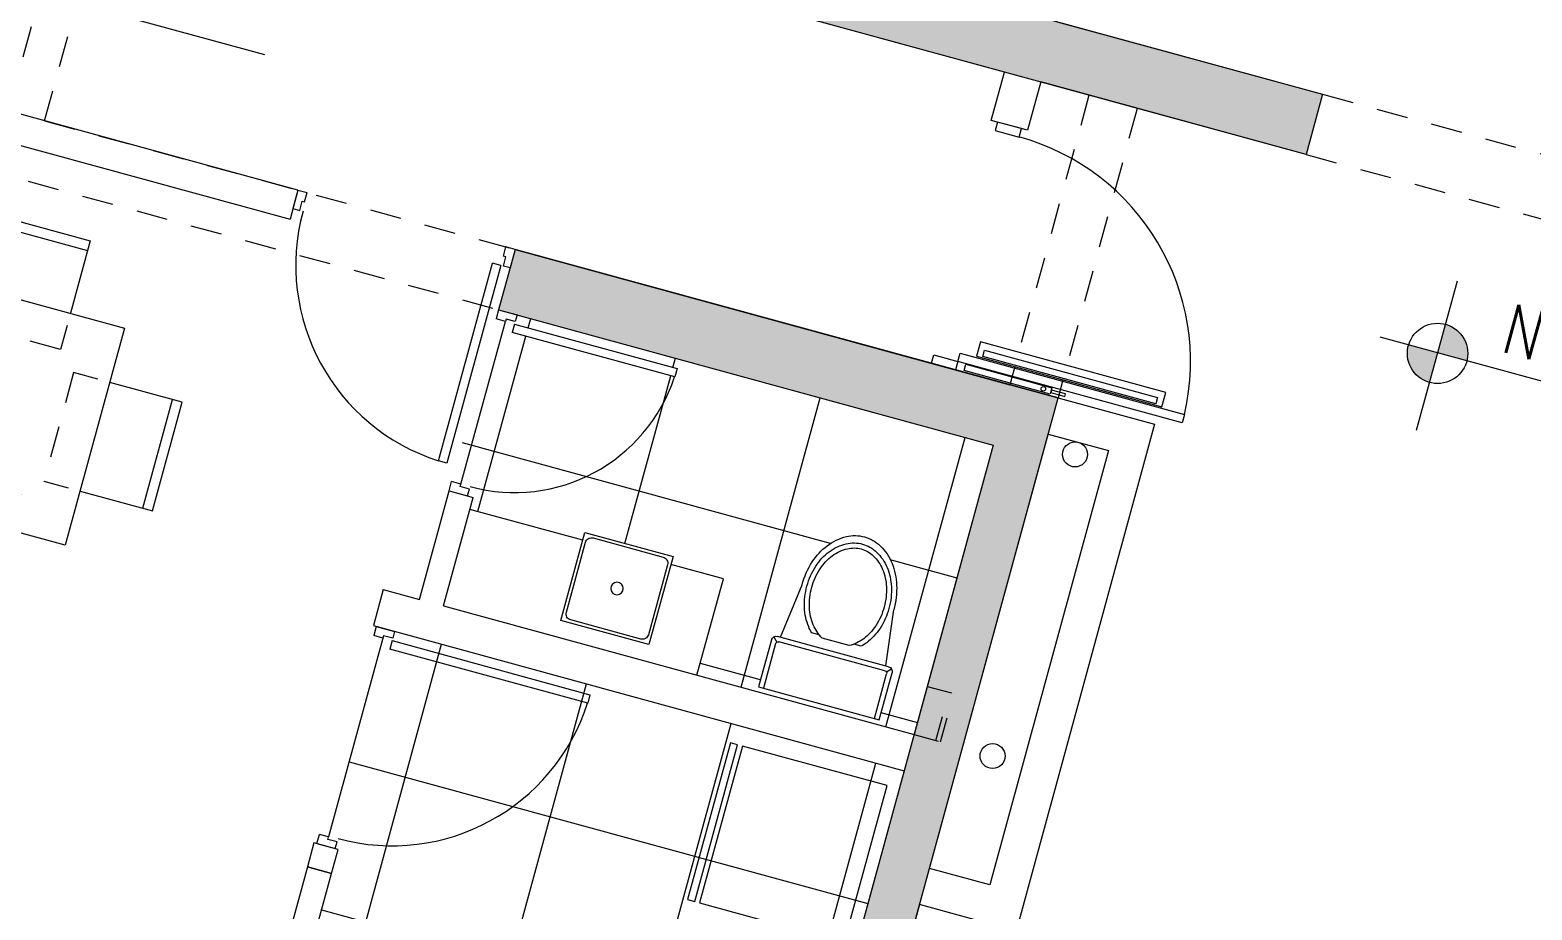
# Model space of a CAD drawing. Header units: millimetres. Extents: x 2471 to 2909, y 1327 to 1568.
# Drawn here: x 2594.56 to 2600.57, y 1356.84 to 1360.36 of the extents above; entities that cross this region are included whole.
import ezdxf

# ---------------------------------------------------------------- set-up
doc = ezdxf.new("R2010")
doc.units = ezdxf.units.MM
doc.set_wipeout_variables(frame=1)
doc.linetypes.add('HIDDEN', pattern=[0.375, 0.25, -0.125])
doc.linetypes.add('HIDDEN2', pattern=[0.1875, 0.125, -0.0625])
doc.layers.get('0').update_dxf_attribs({"color": 251, "lineweight": 9})
for name, color, linetype, lineweight in [('A-MOBILIARIO', 251, 'Continuous', 13), ('A-MURO BAJO', 251, 'Continuous', 13), ('A-MUROS', 251, 'Continuous', 13), ('A-PLACAS', 251, 'Continuous', 13), ('A-PROYECCIONES', 251, 'HIDDEN', 13), ('A-PUERTAS', 251, 'Continuous', 13), ('A-SANITARIOS', 251, 'Continuous', 13), ('A-VIGAS', 251, 'HIDDEN2', 13), ('DLP_EQUIPAMIENTO', 251, 'Continuous', 13), ('FLECHITAS', 251, 'Continuous', 13), ('HATCH', 251, 'Continuous', 13), ('NIVELES-NPT', 251, 'Continuous', 13), ('RED-PLUVIAL', 251, 'Continuous', 13)]:
    doc.layers.add(name, color=color, linetype=linetype, lineweight=lineweight)
doc.styles.add('ROMANS', font='romans.shx', dxfattribs={"width": 0.8})

# ---------------------------------------------------------------- blocks, each defined once
blk = doc.blocks.new('ESTR_PISO-1_PISO')
at = {"layer": 'HATCH'}
h = blk.add_hatch(color=256, dxfattribs=at)
h.dxf.hatch_style = 1
h.paths.add_polyline_path([(-21.6, -10), (-21.8, -10), (-21.8, -13.5), (-21.6, -13.5)])
h.paths.add_polyline_path([(-21.46, -5.2), (-22.16, -5.2), (-22.16, -5.45), (-21.46, -5.45)])
h.paths.add_polyline_path([(-21.6, -7.25), (-21.6, -7.5), (-29.75, -7.5), (-29.75, -12.9), (-30, -12.9), (-30, -7.25)])
h.paths.add_polyline_path([(-15.35, -5.8), (-15.35, -6.05), (-20.4, -6.05), (-20.4, -5.8)])
h.paths.add_polyline_path([(-18.3, -7.25), (-18.3, -7.5), (-16.25, -7.5), (-16.25, -14), (-16.05, -14), (-16.05, -7.25)])
h.paths.add_polyline_path([(-15.35, 0.2), (-15.35, 0.45), (-16.6, 0.45), (-16.6, 0.2)])
h.paths.add_polyline_path([(-7.15, -2), (-7.4, -2), (-7.4, 0), (-7.15, 0)])
h.paths.add_polyline_path([(-10.65, -3.35), (-10.85, -3.35), (-10.85, 0.45), (-10.65, 0.45)])
h.paths.add_polyline_path([(-7.4, -6), (-7.4, -6.25), (-6.2, -6.25), (-6.2, -6)])
h.paths.add_polyline_path([(0, 0), (-0.2, 0), (-0.2, -5.5), (0, -5.5)])
h.paths.add_polyline_path([(-0.2, -6), (0, -6), (0, -13.2), (-0.2, -13.2)])
h.paths.add_polyline_path([(-6.4, -13.7), (-6.15, -13.7), (-6.15, -11.15), (-6.4, -11.15)])
h.paths.add_polyline_path([(-10.85, -13.2), (-10.85, -9.8), (-10.65, -9.8), (-10.65, -13.2)])
h.paths.add_polyline_path([(-10.65, -5.05), (-10.9, -5.05), (-10.9, -6.05), (-10.65, -6.05)])
h.paths.add_polyline_path([(-27, -11.05), (-27, -13.5), (-26.8, -13.5), (-26.8, -11.05)])
at = {"layer": 'A-PLACAS', "elevation": 0}
for points in [[(-15.35, -5.8), (-15.35, -6.05), (-20.4, -6.05), (-20.4, -5.8)], [(-18.3, -7.25), (-18.3, -7.5), (-16.25, -7.5), (-16.25, -14), (-16.05, -14), (-16.05, -7.25)]]:
    blk.add_lwpolyline(points, close=True, dxfattribs=at)
at = {"layer": 'A-VIGAS'}
for p, q in [((-15.35, -5.8, 0), (-10.9, -5.8, 0)), ((-20.4, -7.2503, 0), (-20.4, -6.05, 0)), ((-20.25, -7.2503, 0), (-20.25, -6.0503, 0)), ((-16.25, -6.05, 0), (-16.25, -7.25, 0)), ((-16.05, -6.05, 0), (-16.05, -7.25, 0)), ((-15.35, -6.05, 0), (-10.9, -6.05, 0)), ((-20.25, -7.25, 0), (-18.3, -7.25, 0)), ((-21.6, -7.5, 0), (-18.3, -7.5, 0))]:
    blk.add_line(p, q, dxfattribs=at)
blk = doc.blocks.new('PUERTABARRA')
at = {"layer": 'A-PUERTAS'}
for points in [[(-0.05, 0), (0.05, 0), (0.05, -0.035), (-0.05, -0.035)], [(-0.98, -0.035), (-0.05, -0.035), (-0.05, -0.07), (-0.98, -0.07)], [(-0.05, -1), (0.05, -1), (0.05, -0.965), (-0.05, -0.965)]]:
    blk.add_lwpolyline(points, close=True, dxfattribs=at)
at = {"layer": 'FLECHITAS'}
for points in [[(-0.5002, -0.0233), (-0.441, -0.0233), (-0.441, -0.0131), (-0.5002, -0.0131)], [(-0.0845, -0.0327), (-0.4406, -0.0327), (-0.4406, -0.0066), (-0.0845, -0.0066)], [(-0.8851, -0.134), (-0.117, -0.134), (-0.117, -0.0756), (-0.8851, -0.0756)], [(-0.1413, -0.1072), (-0.8584, -0.1072), (-0.8584, -0.0805), (-0.1413, -0.0805)]]:
    blk.add_lwpolyline(points, close=True, dxfattribs=at)
blk.add_circle((-0.4086, -0.0197), 0.0089, dxfattribs=at)
blk.add_arc((-0.0496, -0.0339), 0.9311, 182.22243, 270.0538, dxfattribs=at)
blk = doc.blocks.new('P-90 MARCO 3.5x1.5')
at = {"layer": 'A-PUERTAS'}
for p, q in [((0.038, 0.0762), (0.038, 0.8962)), ((0.038, 0.8962), (0.073, 0.8962)), ((0.073, 0.8962), (0.073, 0.0762)), ((0.038, 0.0762), (0.073, 0.0762))]:
    blk.add_line(p, q, dxfattribs=at)
at = {"layer": 'A-PUERTAS', "linetype": 'Continuous'}
for p, q in [((0, 0), (0, 0.0762)), ((0, 0.0762), (0.028, 0.0762)), ((0.028, 0.0762), (0.028, 0.0382)), ((0.9, 0.0762), (0.872, 0.0762)), ((0.872, 0.0762), (0.872, 0.0382)), ((0.9, 0), (0.9, 0.0762)), ((0.028, 0.0382), (0.038, 0.0382)), ((0.038, 0.0382), (0.038, 0)), ((0.862, 0.0382), (0.862, 0)), ((0.872, 0.0382), (0.862, 0.0382)), ((0, 0), (0.038, 0)), ((0.9, 0), (0.862, 0))]:
    blk.add_line(p, q, dxfattribs=at)
at = {"layer": 'A-PUERTAS', "color": 7, "linetype": 'Continuous'}
blk.add_arc((0.038, 0.0762), 0.82, 0, 87.55371, dxfattribs=at)
blk = doc.blocks.new('A$C739F1AB1')
at = {"layer": 'A-MOBILIARIO'}
for p, q in [((0.975, 2.06), (0.525, 2.06)), ((0.04, 1.575), (0.04, 1.125)), ((1.46, 1.575), (1.46, 1.125)), ((0.04, 0.975), (0.04, 0.525)), ((1.46, 0.975), (1.46, 0.525)), ((0.975, 0.04), (0.525, 0.04))]:
    blk.add_line(p, q, dxfattribs=at)
for points in [[(0.975, 1.8), (0.975, 2.1), (0.525, 2.1), (0.525, 1.8)], [(1.2, 0.3), (1.2, 1.8), (0.3, 1.8), (0.3, 0.3), (1.2, 0.3)], [(0.3, 1.575), (0, 1.575), (0, 1.125), (0.3, 1.125)], [(1.2, 1.575), (1.5, 1.575), (1.5, 1.125), (1.2, 1.125)], [(0.3, 0.975), (0, 0.975), (0, 0.525), (0.3, 0.525)], [(1.2, 0.975), (1.5, 0.975), (1.5, 0.525), (1.2, 0.525)], [(0.975, 0.3), (0.975, 0), (0.525, 0), (0.525, 0.3)]]:
    blk.add_lwpolyline(points, dxfattribs=at)
at = {"layer": 'A-MOBILIARIO', "linetype": 'HIDDEN2'}
for points in [[(0.525, 1.75), (0.525, 1.65), (0.975, 1.65), (0.975, 1.75)], [(0.35, 1.125), (0.45, 1.125), (0.45, 1.575), (0.35, 1.575)], [(1.15, 1.125), (1.05, 1.125), (1.05, 1.575), (1.15, 1.575)], [(0.35, 0.525), (0.45, 0.525), (0.45, 0.975), (0.35, 0.975)], [(1.15, 0.525), (1.05, 0.525), (1.05, 0.975), (1.15, 0.975)], [(0.525, 0.35), (0.525, 0.45), (0.975, 0.45), (0.975, 0.35)]]:
    blk.add_lwpolyline(points, dxfattribs=at)
blk = doc.blocks.new('A$C1EFC3661')
at = {"layer": 'A-PUERTAS'}
for p, q in [((0.038, 0.0762), (0.038, 0.75)), ((0.038, 0.75), (0.073, 0.75)), ((0.073, 0.75), (0.073, 0.0762)), ((0.038, 0.0762), (0.073, 0.0762))]:
    blk.add_line(p, q, dxfattribs=at)
at = {"layer": 'A-PUERTAS', "linetype": 'Continuous'}
for p, q in [((0, 0), (0, 0.0762)), ((0, 0.0762), (0.028, 0.0762)), ((0.028, 0.0762), (0.028, 0.0382)), ((0.75, 0.0762), (0.722, 0.0762)), ((0.722, 0.0762), (0.722, 0.0382)), ((0.75, 0), (0.75, 0.0762)), ((0, 0), (0.038, 0)), ((0.028, 0.0382), (0.038, 0.0382)), ((0.038, 0.0382), (0.038, 0)), ((0.712, 0.0382), (0.712, 0)), ((0.722, 0.0382), (0.712, 0.0382)), ((0.75, 0), (0.712, 0))]:
    blk.add_line(p, q, dxfattribs=at)
blk.add_arc((0.038, 0.0762), 0.6738, 89.99756, 90, dxfattribs=at)
at = {"layer": 'A-PUERTAS', "color": 7, "linetype": 'Continuous'}
blk.add_arc((0.038, 0.0762), 0.6738, 0, 87.02248, dxfattribs=at)
blk = doc.blocks.new('SIFON JET_PLANTA')
blk.add_wipeout([(0, -0.25), (-0.195, -0.25), (-0.1995, -0.2495), (-0.2029, -0.2484), (-0.2029, -0.2484), (-0.2067, -0.2462), (-0.2067, -0.2462), (-0.209, -0.244), (-0.209, -0.244), (-0.2091, -0.2441), (-0.2108, -0.2423), (-0.2108, -0.2423), (-0.2108, -0.2423), (-0.2126, -0.2395), (-0.2126, -0.2395), (-0.2138, -0.2369), (-0.2138, -0.2369), (-0.2147, -0.2335), (-0.215, -0.23), (-0.215, -0.227), (-0.215, -0.2181), (-0.44, -0.19), (-0.4428, -0.19), (-0.4467, -0.1899), (-0.449, -0.1899), (-0.4518, -0.1898), (-0.455, -0.1897), (-0.4568, -0.1896), (-0.4592, -0.1894), (-0.4619, -0.1893), (-0.4639, -0.1891), (-0.4651, -0.189), (-0.4651, -0.189), (-0.4695, -0.1887), (-0.4735, -0.1883), (-0.4761, -0.188), (-0.4785, -0.1877), (-0.4812, -0.1874), (-0.4824, -0.1872), (-0.4862, -0.1867), (-0.4884, -0.1864), (-0.4916, -0.1859), (-0.4936, -0.1856), (-0.495, -0.1854), (-0.4974, -0.1849), (-0.4974, -0.1849), (-0.5022, -0.184), (-0.5066, -0.1832), (-0.5094, -0.1826), (-0.5118, -0.1821), (-0.5151, -0.1813), (-0.5177, -0.1807), (-0.5217, -0.1796), (-0.5238, -0.1791), (-0.5267, -0.1783), (-0.5267, -0.1783), (-0.5296, -0.1775), (-0.5321, -0.1768), (-0.5352, -0.1759), (-0.5385, -0.1749), (-0.5385, -0.1749), (-0.5412, -0.174), (-0.5428, -0.1735), (-0.5449, -0.1728), (-0.5465, -0.1722), (-0.5491, -0.1713), (-0.551, -0.1706), (-0.5543, -0.1693), (-0.5568, -0.1683), (-0.5598, -0.1671), (-0.5614, -0.1664), (-0.5644, -0.1652), (-0.5659, -0.1645), (-0.5675, -0.1637), (-0.5702, -0.1625), (-0.5738, -0.1608), (-0.5759, -0.1598), (-0.5781, -0.1587), (-0.5833, -0.1559), (-0.5871, -0.1538), (-0.5896, -0.1524), (-0.5918, -0.1511), (-0.5936, -0.15), (-0.595, -0.1492), (-0.5964, -0.1483), (-0.5987, -0.1469), (-0.6004, -0.1458), (-0.602, -0.1448), (-0.6039, -0.1435), (-0.6058, -0.1422), (-0.607, -0.1415), (-0.6086, -0.1403), (-0.612, -0.1379), (-0.6142, -0.1363), (-0.6153, -0.1355), (-0.6168, -0.1344), (-0.6179, -0.1335), (-0.6193, -0.1324), (-0.6204, -0.1315), (-0.6215, -0.1307), (-0.6223, -0.13), (-0.6235, -0.1291), (-0.6245, -0.1281), (-0.6245, -0.1281), (-0.6262, -0.1268), (-0.6276, -0.1255), (-0.6288, -0.1244), (-0.6305, -0.123), (-0.6318, -0.1217), (-0.6318, -0.1217), (-0.6335, -0.1201), (-0.6347, -0.119), (-0.6347, -0.119), (-0.6379, -0.1158), (-0.64, -0.1137), (-0.6458, -0.1074), (-0.6494, -0.1032), (-0.6554, -0.0958), (-0.6599, -0.0897), (-0.6623, -0.0862), (-0.6646, -0.0826), (-0.6679, -0.0774), (-0.6706, -0.0727), (-0.6722, -0.0699), (-0.6751, -0.0642), (-0.677, -0.0602), (-0.6779, -0.0581), (-0.6792, -0.0551), (-0.6803, -0.0522), (-0.6814, -0.0492), (-0.6827, -0.0457), (-0.6838, -0.0419), (-0.6855, -0.0361), (-0.6864, -0.0321), (-0.687, -0.0296), (-0.6876, -0.0264), (-0.6881, -0.0232), (-0.6891, -0.0164), (-0.6896, -0.0111), (-0.6899, -0.0065), (-0.69, 0), (-0.6899, 0.0044), (-0.6897, 0.0096), (-0.6893, 0.014), (-0.6887, 0.0194), (-0.6881, 0.0236), (-0.6881, 0.0236), (-0.6872, 0.0284), (-0.6867, 0.031), (-0.6855, 0.0361), (-0.6855, 0.0361), (-0.6838, 0.0421), (-0.6838, 0.0421), (-0.6819, 0.048), (-0.6804, 0.0521), (-0.6793, 0.0547), (-0.6779, 0.0582), (-0.6745, 0.0655), (-0.6745, 0.0655), (-0.6722, 0.0699), (-0.6705, 0.0728), (-0.669, 0.0755), (-0.6672, 0.0785), (-0.665, 0.082), (-0.6634, 0.0845), (-0.6611, 0.088), (-0.657, 0.0936), (-0.657, 0.0936), (-0.6534, 0.0984), (-0.6534, 0.0984), (-0.6503, 0.1023), (-0.6453, 0.108), (-0.6386, 0.1152), (-0.6326, 0.121), (-0.6299, 0.1235), (-0.6251, 0.1276), (-0.6206, 0.1314), (-0.6168, 0.1344), (-0.6106, 0.1389), (-0.6061, 0.142), (-0.6, 0.1461), (-0.5963, 0.1484), (-0.5908, 0.1517), (-0.5862, 0.1543), (-0.5794, 0.158), (-0.5693, 0.1629), (-0.5517, 0.1703), (-0.5465, 0.1722), (-0.5385, 0.1749), (-0.5346, 0.176), (-0.5265, 0.1784), (-0.5216, 0.1797), (-0.5148, 0.1813), (-0.5079, 0.1829), (-0.5016, 0.1842), (-0.4865, 0.1867), (-0.4763, 0.188), (-0.4726, 0.1884), (-0.4636, 0.1892), (-0.4549, 0.1897), (-0.449, 0.1899), (-0.44, 0.19), (-0.4322, 0.191), (-0.215, 0.2181), (-0.215, 0.2234), (-0.215, 0.2278), (-0.2149, 0.2323), (-0.2142, 0.2356), (-0.2129, 0.239), (-0.211, 0.2419), (-0.2091, 0.2441), (-0.2077, 0.2455), (-0.2055, 0.247), (-0.2007, 0.2492), (-0.195, 0.25), (-0.195, 0.25), (-0.1605, 0.25), (-0.0975, 0.25), (-0.0323, 0.25), (0, 0.25)])
for p, q in [((-0.2091, 0.2441), (-0.1921, 0.2271)), ((-0.195, 0.25), (0, 0.25)), ((0, 0.25), (0, -0.25)), ((-0.215, 0.2181), (-0.44, 0.19)), ((-0.215, -0.23), (-0.215, 0.23)), ((-0.195, -0.22), (-0.195, 0.22)), ((-0.185, 0.23), (0, 0.23)), ((-0.265, 0.0718), (-0.265, 0.1028)), ((-0.255, -0.0562), (-0.255, 0.0562)), ((-0.265, -0.1028), (-0.265, -0.0718)), ((-0.215, -0.2181), (-0.44, -0.19)), ((-0.2091, -0.2441), (-0.1921, -0.2271)), ((0, -0.23), (-0.185, -0.23)), ((0, -0.25), (-0.195, -0.25))]:
    blk.add_line(p, q)
for points in [[(-0.44, 0.19, 0.076393), (-0.5385, 0.1749, 0.086437), (-0.6168, 0.1344, 0.105872), (-0.6722, 0.0699, 0.125404), (-0.69, 0, 0.125404), (-0.6722, -0.0699, 0.105872), (-0.6168, -0.1344, 0.086437), (-0.5385, -0.1749, 0.076393), (-0.44, -0.19, 0.076393)], [(-0.265, 0.1028, 0.0362), (-0.2844, 0.1202, 0.08725), (-0.3535, 0.1565, 0.077598), (-0.44, 0.17, 0.077598), (-0.5265, 0.1565, 0.08725), (-0.5956, 0.1202, 0.105601), (-0.6443, 0.0627, 0.12364), (-0.66, 0, 0.12364), (-0.6443, -0.0627, 0.105601), (-0.5956, -0.1202, 0.08725), (-0.5265, -0.1565, 0.077598), (-0.44, -0.17, 0.077598)], [(-0.255, 0.0562, 0.100268), (-0.2967, 0.1044, 0.08725), (-0.3596, 0.1374, 0.077598), (-0.44, 0.15, 0.077598), (-0.5204, 0.1374, 0.08725), (-0.5833, 0.1044, 0.105601), (-0.6266, 0.0532, 0.12364), (-0.64, 0, 0.12364), (-0.6266, -0.0532, 0.105601), (-0.5833, -0.1044, 0.08725), (-0.5204, -0.1374, 0.077598), (-0.44, -0.15, 0.077598)], [(-0.44, -0.15, 0.077598), (-0.3596, -0.1374, 0.08725), (-0.2967, -0.1044, 0.100268), (-0.255, -0.0562, 0.12364)], [(-0.44, -0.17, 0.077598), (-0.3535, -0.1565, 0.08725), (-0.2844, -0.1202, 0.0362), (-0.265, -0.1028, 0.12364)]]:
    blk.add_lwpolyline(points, format="xyb")
for centre, radius, start, end in [((-0.195, 0.23), 0.02, 90, 180), ((-0.185, 0.22), 0.01, 90, 180), ((-0.195, -0.23), 0.02, 180, 270), ((-0.185, -0.22), 0.01, 180, 270)]:
    blk.add_arc(centre, radius, start, end)
blk = doc.blocks.new('BOWL-ITALGRIF_VARADERO')
blk.add_lwpolyline([(0.1825, 0.1825), (-0.1825, 0.1825), (-0.1825, -0.1825), (0.1825, -0.1825)], close=True)
blk.add_lwpolyline([(0.145, 0.17), (-0.145, 0.17, 0.414214), (-0.17, 0.145), (-0.17, -0.145, 0.414214), (-0.145, -0.17), (0.145, -0.17, 0.414214), (0.17, -0.145), (0.17, 0.145, 0.414214)], format="xyb", close=True)
blk.add_circle((0, 0), 0.025)
blk = doc.blocks.new('REFRI')
at = {"layer": 'DLP_EQUIPAMIENTO'}
for points in [[(-0.325, 0), (-0.325, -0.6), (0.325, -0.6), (0.325, 0)], [(-0.325, -0.62), (-0.325, -0.65), (0.325, -0.65), (0.325, -0.62)]]:
    blk.add_lwpolyline(points, close=True, dxfattribs=at)
blk = doc.blocks.new('NPT')
at = {"layer": 'NIVELES-NPT'}
h = blk.add_hatch(color=256, dxfattribs=at)
h.paths.add_polyline_path([(0, -0.0613), (0, 0), (-0.0603, 0, 0.004279), (-0.0603, -0.001, 0.414214)])
h.paths.add_polyline_path([(0, 0), (0.0603, 0, 0.409209), (0, 0.0593)])
blk.add_line((0.932, 0), (-0.1193, 0), dxfattribs=at)
blk.add_lwpolyline([(0, -0.1598), (0, 0.1494)], dxfattribs=at)
at = {"layer": 'NIVELES-NPT', "linetype": 'Continuous'}
blk.add_circle((0, -0.001), 0.0603, dxfattribs=at)
at = {"layer": 'NIVELES-NPT', "style": 'ROMANS', "width": 0.8}
blk.add_attdef('N.P.T.±0.00', (0.1175, 0.0358), '', height=0.1, dxfattribs=at)
blk = doc.blocks.new('TORRE-B_PLAN-GEN')
at = {"layer": 'HATCH'}
h = blk.add_hatch(dxfattribs=at)
h.set_pattern_fill('_USER', color=256, scale=0.6, double=1, pattern_type=0)
h.set_pattern_definition([(270, (-16.25, 8.15), (0.6, 0), []), (0, (-16.25, 8.15), (8e-17, 0.6), [])])
h.paths.add_polyline_path([(-16.25, 8.15), (-18.3, 8.15), (-18.3, 7.4), (-18.2, 7.4), (-18.2, 7.35), (-17.7325, 7.35), (-17.7325, 7.3825), (-17.3675, 7.3825), (-17.3675, 7.35), (-17.15, 7.35), (-17.15, 6.95), (-16.25, 6.95)])
h.paths.add_polyline_path([(-18.2238, 8.077), (-18.2238, 8.112), (-17.55, 8.112), (-17.55, 8.077)], flags=16)
h = blk.add_hatch(dxfattribs=at)
h.set_pattern_fill('_USER', color=256, scale=0.6, double=1, pattern_type=0)
h.set_pattern_definition([(270, (-16.25, 6.8), (0.6, 0), []), (0, (-16.25, 6.8), (8e-17, 0.6), [])])
h.paths.add_polyline_path([(-16.9, 6), (-16.25, 6), (-16.25, 6.8), (-18.4, 6.8), (-18.4, 5.9), (-18.35, 5.9), (-18.35, 3.55), (-17.8, 3.55), (-17.8, 3.5381), (-17.762, 3.5381), (-17.762, 3.4999), (-17.772, 3.4999), (-17.772, 3.4619), (-17.8, 3.4619), (-17.8, 3.45), (-18.35, 3.45), (-18.35, 2.25), (-17.95, 2.25), (-17.95, 1.85), (-16.3, 1.85), (-16.25, 1.85), (-16.25, 3.4), (-17, 3.4), (-17, 3.4619), (-17.028, 3.4619), (-17.028, 3.4999), (-17.038, 3.4999), (-17.038, 3.5381), (-17, 3.5381), (-17, 3.55), (-16.9, 3.55)])
h.paths.add_polyline_path([(-17.727, 3.4619), (-17.727, 2.7419), (-17.762, 2.7419), (-17.762, 3.4619)], flags=16)
at = {"layer": 'A-MURO BAJO', "extrusion": (4.49035e-08, 3.60326e-08, 1)}
blk.add_line((-17.7325, 7.35, 0), (-18.2, 7.35, 0), dxfattribs=at)
at = {"layer": 'A-MURO BAJO', "elevation": 0}
for points in [[(-17.15, 6.95), (-17.15, 7.35), (-17.3675, 7.35)], [(-18.35, 4.4), (-18.35, 5.8), (-18.45, 5.8), (-18.45, 4.4)]]:
    blk.add_lwpolyline(points, dxfattribs=at)
at = {"layer": 'A-MUROS'}
for p, q in [((-16.45, 9.85, 0), (-15.35, 9.85, 0)), ((-15.35, 9.85, 0), (-15.35, 9.6, 0)), ((-16.6, 9.6, 0), (-20.4, 9.6, 0)), ((-16.6, 9.4, 0), (-16.6, 9.6, 0)), ((-15.35, 9.6, 0), (-16.45, 9.6, 0)), ((-16.45, 9.6, 0), (-16.45, 9.4, 0)), ((-16.45, 9.4, 0), (-16.6, 9.4, 0)), ((-19.2, 8.4, 0), (-30, 8.4, 0)), ((-19.2, 8.4, 0), (-19.2, 8.28, 0)), ((-18.3, 8.4, 0), (-18.3, 8.15, 0)), ((-18.3, 8.4, 0), (-16.25, 8.4, 0)), ((-21.6, 8.28, 0), (-19.2, 8.28, 0)), ((-18.3, 8.15, 0), (-16.25, 8.15, 0)), ((-16.25, 8.15, 0), (-16.25, 6.95, 0)), ((-18.3, 6.95, 0), (-18.3, 7.4, 0)), ((-18.3, 7.4, 0), (-18.2, 7.4, 0)), ((-18.2, 6.95, 0), (-18.2, 7.4, 0)), ((-18.45, 6.95, 0), (-18.45, 6.8, 0)), ((-18.45, 6.95, 0), (-18.3, 6.95, 0)), ((-18.2, 6.95, 0), (-16.25, 6.95, 0)), ((-18.45, 6.8, 0), (-16.25, 6.8, 0)), ((-16.25, 6.8, 0), (-16.25, 3.55, 0))]:
    blk.add_line(p, q, dxfattribs=at)
at = {"layer": 'A-MUROS', "elevation": 0}
for points in [[(-16.05, 8.25), (-15.8, 8.25), (-15.8, 6.45), (-16.05, 6.45)], [(-18.45, 5.8), (-18.35, 5.8), (-18.35, 5.9), (-18.45, 5.9)]]:
    blk.add_lwpolyline(points, close=True, dxfattribs=at)
at = {"layer": 'A-PROYECCIONES', "ltscale": 0.25}
for p, q in [((-16.25, 7.15, 0), (-16.05, 7.15, 0)), ((-16.16, 6.95, 0), (-16.16, 7.15, 0)), ((-16.14, 6.95, 0), (-16.14, 7.15, 0)), ((-16.25, 6.95, 0), (-16.05, 6.95, 0))]:
    blk.add_line(p, q, dxfattribs=at)
at = {"layer": 'HATCH'}
for p, q in [((-18.2618, 7.438, 0), (-18.2618, 8.112, 0)), ((-18.3999, 6.772, 0), (-18.3999, 5.938, 0))]:
    blk.add_line(p, q, dxfattribs=at)
at = {"layer": 'RED-PLUVIAL'}
for centre in [(-15.925, 8.2, 0), (-15.925, 6.95, 0)]:
    blk.add_circle(centre, 0.05, dxfattribs=at)
blk.add_blockref('ESTR_PISO-1_PISO', (0, 15.65, 0))
at = {"xscale": 2, "yscale": 2, "zscale": 2}
for p in [(-14.6336, 8.9739, 0), (-21.3344, 8.8863, 0)]:
    blk.add_blockref('NPT', p, dxfattribs=at).add_auto_attribs({'N.P.T.±0.00': 'N.P.T. +1.40'})
at = {"extrusion": (-4.49067e-08, 3.60285e-08, -1), "zscale": -1, "rotation": 269.9999961850725}
blk.add_blockref('A$C739F1AB1', (19.4228, 7.9849, 0), dxfattribs=at)
at = {"layer": 'A-PUERTAS', "xscale": 0.9999960000004563, "yscale": 0.9999960000004563, "zscale": 0.9999960000004563, "rotation": 179.9999528960003}
blk.add_blockref('PUERTABARRA', (-16.525, 8.4, 0), dxfattribs=at)
at = {"layer": 'A-PUERTAS', "linetype": 'Continuous', "extrusion": (4.49067e-08, -3.60285e-08, 1), "rotation": 180.0000000082953}
blk.add_blockref('P-90 MARCO 3.5x1.5', (-18.3, 8.4, 0), dxfattribs=at)
at = {"layer": 'A-PUERTAS', "linetype": 'Continuous', "extrusion": (4.49068e-08, 3.60286e-08, 1), "rotation": 270}
blk.add_blockref('A$C1EFC3661', (-18.3, 8.15, 0), dxfattribs=at)
at = {"layer": 'A-PUERTAS', "linetype": 'Continuous', "extrusion": (3.60285e-08, 4.49067e-08, 1), "rotation": 270.0000000082952}
blk.add_blockref('P-90 MARCO 3.5x1.5', (-18.4381, 6.8, 0), dxfattribs=at)
at = {"layer": 'A-SANITARIOS', "xscale": -1}
blk.add_blockref('BOWL-ITALGRIF_VARADERO', (-17.55, 7.2, 0), dxfattribs=at)
at = {"layer": 'DLP_EQUIPAMIENTO', "extrusion": (-4.49068e-08, -3.60284e-08, 1), "rotation": 270}
blk.add_blockref('REFRI', (-16.3, 6.4, 0), dxfattribs=at)
at = {"layer": 'A-SANITARIOS', "extrusion": (-4.49068e-08, -3.60286e-08, -1), "zscale": -1, "rotation": 270.0000013312231}
blk.add_blockref('SIFON JET_PLANTA', (16.65, 6.97, 0), dxfattribs=at)
at = {"layer": 'A-MUROS', "elevation": 0}
blk.add_lwpolyline([(-16.45, 8.4), (-15.65, 8.4), (-15.65, 6.3), (-16.05, 6.3), (-16.05, 2.6), (-15.2, 2.6), (-15.2, 2.45), (-15.95, 2.45), (-15.95, 1.65)], dxfattribs=at)

msp = doc.modelspace()

# ---------------------------------------------------------------- block references
at = {"rotation": 344.7077888221265}
msp.add_blockref('TORRE-B_PLAN-GEN', (2611.9392, 1346.5499, 0), dxfattribs=at)

doc.saveas('drawing.dxf')
